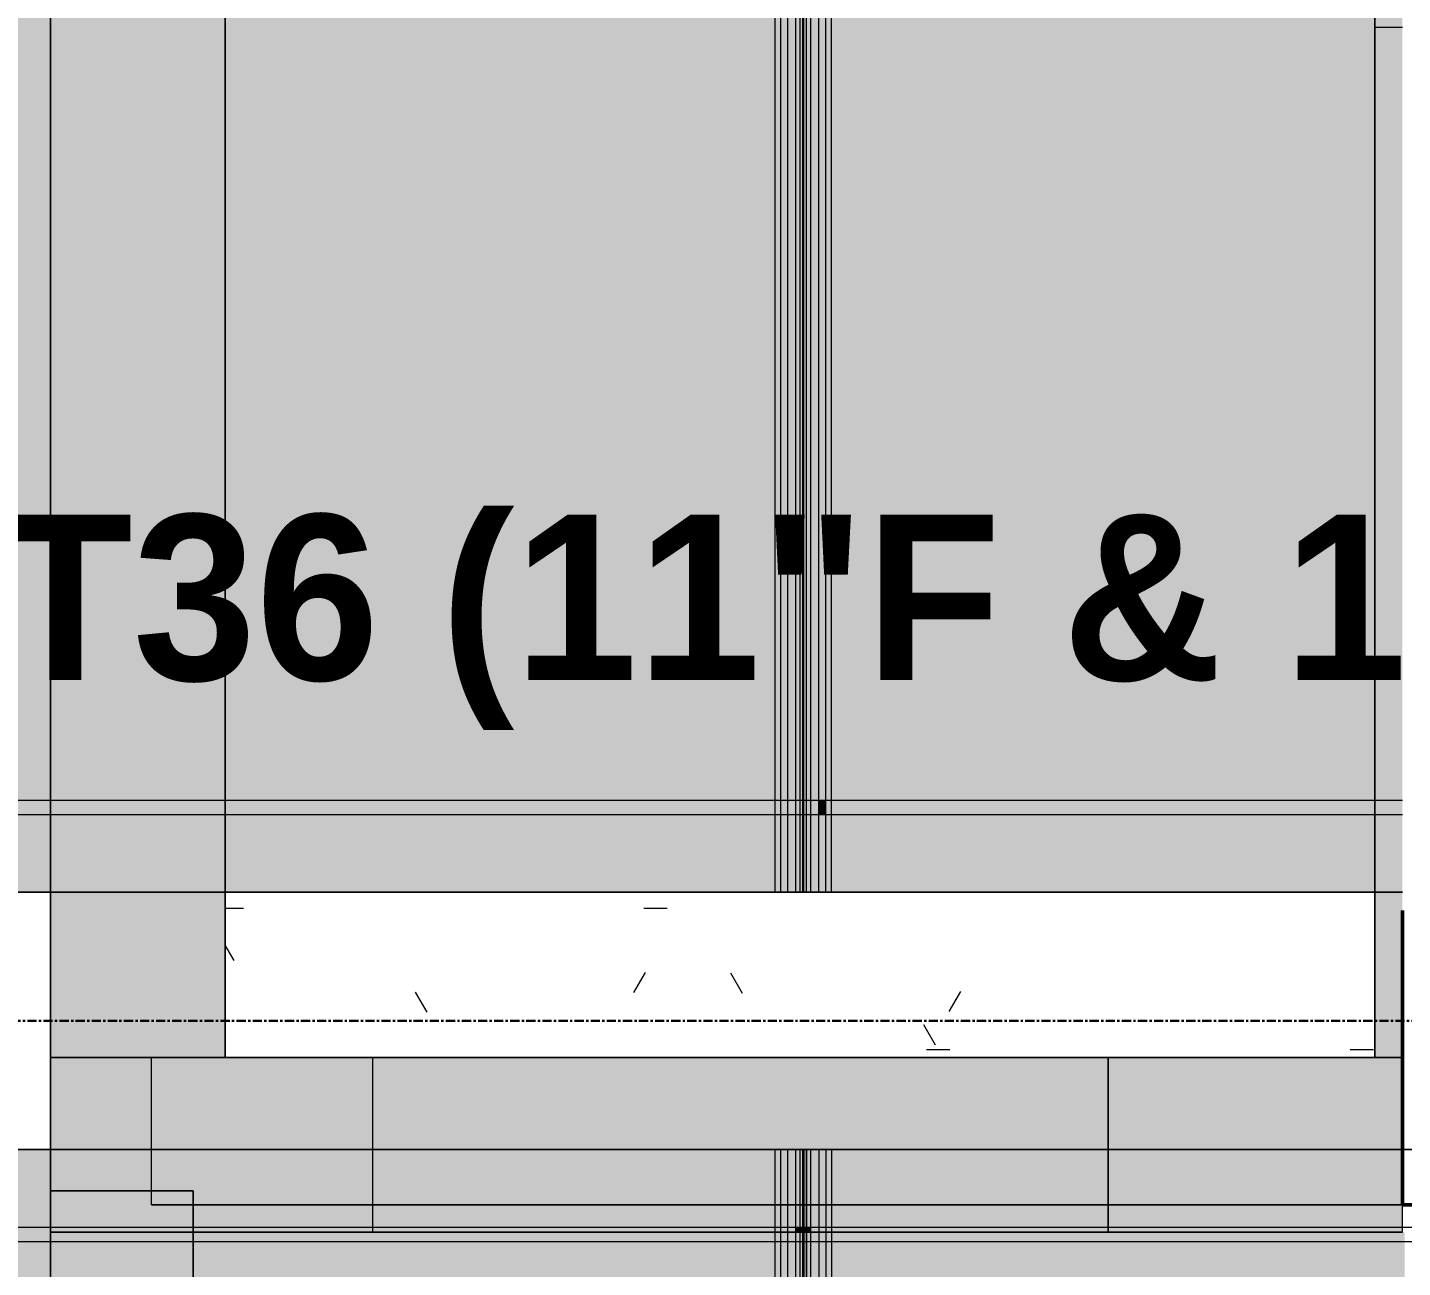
# Model space of a CAD drawing. Header units: inches. Extents: x -15746 to 650, y -81 to 12338.
# Drawn here: x -2715.1 to -2640.3, y 11833.8 to 11901.2 of the extents above; entities that cross this region are included whole.
import ezdxf

# ---------------------------------------------------------------- set-up
doc = ezdxf.new("R2010")
doc.units = ezdxf.units.IN
doc.header["$MEASUREMENT"] = 0
doc.linetypes.add('Grid Line 1_2_', pattern=[0.875, 0.5, -0.125, 0.125, -0.125])
for name, color, linetype, lineweight in [('A-WALL', 113, 'Continuous', 13), ('I-WALL', 2, 'Continuous', 13), ('S-BEAM', 12, 'Continuous', 9), ('S-BEAM-IDEN', 2, 'Continuous', 30), ('S-GRID', 1, 'Continuous', 9)]:
    doc.layers.add(name, color=color, linetype=linetype, lineweight=lineweight)
doc.styles.add('Century Gothic_B', font='', dxfattribs={"height": 9})
doc.styles.get('Century Gothic_B').set_extended_font_data('Century Gothic', bold=True)

# ---------------------------------------------------------------- blocks, each defined once
blk = doc.blocks.new('CTR - 1st Phase - Common Walls_rvt-1-FRAMING PLAN - 1ST FLOOR')
at = {"layer": 'I-WALL', "lineweight": 5, "transparency": 33554585}
for points in [[(-2706.074, 11835.977), (-2706.074, 11837.189), (-2708.324, 11837.189), (-2708.324, 11837.939), (-2713.824, 11837.939), (-2713.824, 11835.977), (-2706.209, 11835.977)], [(-2706.125, 11837.189), (-2706.074, 11837.189), (-2706.074, 11837.939), (-2708.324, 11837.939), (-2708.324, 11837.189)], [(-2706.229, 11835.689), (-2706.074, 11835.689), (-2706.074, 11835.977), (-2713.824, 11835.977), (-2713.824, 11835.689)], [(-2706.074, 11835.189), (-2706.074, 11835.689), (-2713.824, 11835.689), (-2713.824, 11835.189), (-2706.263, 11835.189)], [(-2710.474, 11717.614), (-2706.074, 11717.614), (-2706.074, 11835.189), (-2713.824, 11835.189), (-2713.824, 11717.614)]]:
    blk.add_hatch(color=8, dxfattribs=at).paths.add_polyline_path(points, flags=0)
at = {"layer": 'I-WALL', "color": 9}
for p, q in [((-2713.824, 11837.939), (-2713.824, 11835.189)), ((-2713.824, 11837.939), (-2708.324, 11837.939)), ((-2708.324, 11837.939), (-2706.074, 11837.939)), ((-2706.074, 11837.189), (-2706.074, 11837.939)), ((-2706.074, 11835.189), (-2706.074, 11837.189)), ((-2713.824, 11835.189), (-2713.824, 11725.364)), ((-2706.074, 11717.614), (-2706.074, 11835.189))]:
    blk.add_line(p, q, dxfattribs=at)
at = {"layer": 'I-WALL', "color": 253}
for p, q in [((-2713.824, 11835.977), (-2713.824, 11837.939)), ((-2708.324, 11837.939), (-2713.824, 11837.939)), ((-2706.074, 11837.939), (-2708.324, 11837.939)), ((-2706.074, 11837.939), (-2706.074, 11837.189)), ((-2706.074, 11837.189), (-2706.074, 11835.977)), ((-2713.824, 11835.689), (-2713.824, 11835.977)), ((-2706.074, 11835.977), (-2706.074, 11835.689)), ((-2713.824, 11835.189), (-2713.824, 11835.689)), ((-2713.824, 11725.364), (-2713.824, 11835.189)), ((-2706.074, 11835.689), (-2706.074, 11835.189)), ((-2706.074, 11835.189), (-2706.074, 11717.614))]:
    blk.add_line(p, q, dxfattribs=at)
blk = doc.blocks.new('CTR - 1st Phase -Stairs _ Elevators_rvt-1-FRAMING PLAN - 1ST FLOOR')
at = {"layer": 'I-WALL', "lineweight": 5, "transparency": 33554585}
for points in [[(-2713.824, 11859.189), (-2704.324, 11859.189), (-2704.324, 12081.064), (-2713.824, 12081.064), (-2713.824, 11945.087)], [(-2641.824, 11859.189), (-2640.324, 11859.189), (-2640.324, 12077.189), (-2641.824, 12077.189), (-2641.824, 11893.189)], [(-2713.824, 11858.402), (-2704.324, 11858.402), (-2704.324, 11859.189), (-2713.824, 11859.189), (-2713.824, 11858.976)], [(-2641.824, 11858.402), (-2640.324, 11858.402), (-2640.324, 11859.189), (-2641.824, 11859.189), (-2641.824, 11858.976)], [(-2704.324, 11854.189), (-2704.324, 11858.402), (-2713.824, 11858.402), (-2713.824, 11854.189)], [(-2641.824, 11845.189), (-2640.324, 11845.189), (-2640.324, 11858.402), (-2641.824, 11858.402), (-2641.824, 11853.189)], [(-2713.824, 11845.189), (-2704.324, 11845.189), (-2704.324, 11854.189), (-2713.824, 11854.189)], [(-2708.324, 11840.189), (-2708.324, 11845.189), (-2713.824, 11845.189), (-2713.824, 11840.189), (-2709.324, 11840.189)], [(-2672.865, 11840.189), (-2656.324, 11840.189), (-2656.324, 11845.189), (-2696.324, 11845.189), (-2696.324, 11840.189), (-2672.906, 11840.189)], [(-2672.49, 11837.189), (-2672.49, 11840.189), (-2673.323, 11840.189), (-2673.323, 11837.189), (-2672.865, 11837.189)], [(-2672.49, 11835.977), (-2672.49, 11837.189), (-2673.323, 11837.189), (-2673.323, 11835.977), (-2672.865, 11835.977)], [(-2672.865, 11835.689), (-2672.49, 11835.689), (-2672.49, 11835.977), (-2673.323, 11835.977), (-2673.323, 11835.689), (-2672.906, 11835.689)]]:
    blk.add_hatch(color=8, dxfattribs=at).paths.add_polyline_path(points, flags=0)
h = blk.add_hatch(color=8, dxfattribs=at)
h.paths.add_polyline_path([(-2640.324, 11840.189), (-2640.324, 11845.189), (-2656.324, 11845.189), (-2656.324, 11840.189), (-2641.824, 11840.189)], flags=0)
h.paths.add_polyline_path([(-2700.113, 11840.189), (-2696.324, 11840.189), (-2696.324, 11845.189), (-2708.324, 11845.189), (-2708.324, 11840.189), (-2704.324, 11840.189)], flags=0)
h = blk.add_hatch(color=8, dxfattribs=at)
h.paths.add_polyline_path([(-2696.324, 11835.689), (-2696.324, 11837.189), (-2706.074, 11837.189), (-2706.074, 11835.689), (-2704.324, 11835.689)], flags=0)
h.paths.add_polyline_path([(-2640.324, 11835.689), (-2640.324, 11837.189), (-2656.324, 11837.189), (-2656.324, 11835.689), (-2653.774, 11835.689)], flags=0)
h.paths.add_polyline_path([(-2708.324, 11837.939), (-2708.324, 11840.189), (-2713.824, 11840.189), (-2713.824, 11837.939), (-2711.574, 11837.939)], flags=0)
h = blk.add_hatch(color=8, dxfattribs=at)
h.paths.add_polyline_path([(-2653.797, 11837.189), (-2640.324, 11837.189), (-2640.324, 11840.189), (-2656.324, 11840.189), (-2656.324, 11837.189)], flags=0)
h.paths.add_polyline_path([(-2696.324, 11837.189), (-2696.324, 11840.189), (-2708.324, 11840.189), (-2708.324, 11837.939), (-2706.074, 11837.939), (-2706.074, 11837.189), (-2697.587, 11837.189)], flags=0)
h = blk.add_hatch(color=8, dxfattribs=at)
h.paths.add_polyline_path([(-2673.323, 11837.189), (-2673.323, 11840.189), (-2673.753, 11840.189), (-2673.753, 11837.189)], flags=0)
h.paths.add_polyline_path([(-2674.147, 11837.189), (-2674.147, 11840.189), (-2696.324, 11840.189), (-2696.324, 11837.189)], flags=0)
h.paths.add_polyline_path([(-2656.324, 11837.189), (-2656.324, 11840.189), (-2671.666, 11840.189), (-2671.666, 11837.189)], flags=0)
h.paths.add_polyline_path([(-2672.06, 11837.189), (-2672.06, 11840.189), (-2672.49, 11840.189), (-2672.49, 11837.189)], flags=0)
h = blk.add_hatch(color=8, dxfattribs=at)
h.paths.add_polyline_path([(-2671.666, 11837.189), (-2671.666, 11840.189), (-2672.06, 11840.189), (-2672.06, 11837.189)], flags=0)
h.paths.add_polyline_path([(-2674.147, 11837.189), (-2673.753, 11837.189), (-2673.753, 11840.189), (-2674.147, 11840.189), (-2674.147, 11837.939)], flags=0)
h = blk.add_hatch(color=8, dxfattribs=at)
h.paths.add_polyline_path([(-2696.324, 11835.977), (-2674.147, 11835.977), (-2674.147, 11837.189), (-2696.324, 11837.189)], flags=0)
h.paths.add_polyline_path([(-2673.753, 11835.977), (-2673.323, 11835.977), (-2673.323, 11837.189), (-2673.753, 11837.189)], flags=0)
h.paths.add_polyline_path([(-2656.324, 11835.977), (-2656.324, 11837.189), (-2671.666, 11837.189), (-2671.666, 11835.977)], flags=0)
h.paths.add_polyline_path([(-2672.06, 11835.977), (-2672.06, 11837.189), (-2672.49, 11837.189), (-2672.49, 11835.977)], flags=0)
h = blk.add_hatch(color=8, dxfattribs=at)
h.paths.add_polyline_path([(-2671.666, 11835.977), (-2671.666, 11837.189), (-2672.06, 11837.189), (-2672.06, 11835.977)], flags=0)
h.paths.add_polyline_path([(-2673.753, 11835.977), (-2673.753, 11837.189), (-2674.147, 11837.189), (-2674.147, 11835.977)], flags=0)
h = blk.add_hatch(color=8, dxfattribs=at)
h.paths.add_polyline_path([(-2673.753, 11835.689), (-2673.323, 11835.689), (-2673.323, 11835.977), (-2673.753, 11835.977)], flags=0)
h.paths.add_polyline_path([(-2674.147, 11835.689), (-2674.147, 11835.977), (-2696.324, 11835.977), (-2696.324, 11835.689)], flags=0)
h.paths.add_polyline_path([(-2656.324, 11835.689), (-2656.324, 11835.977), (-2671.666, 11835.977), (-2671.666, 11835.689)], flags=0)
h.paths.add_polyline_path([(-2672.49, 11835.689), (-2672.06, 11835.689), (-2672.06, 11835.977), (-2672.49, 11835.977)], flags=0)
h = blk.add_hatch(color=8, dxfattribs=at)
h.paths.add_polyline_path([(-2671.666, 11835.689), (-2671.666, 11835.977), (-2672.06, 11835.977), (-2672.06, 11835.689)], flags=0)
h.paths.add_polyline_path([(-2673.753, 11835.689), (-2673.753, 11835.977), (-2674.147, 11835.977), (-2674.147, 11835.689)], flags=0)
at = {"layer": 'A-WALL', "color": 9}
for p, q in [((-2640.324, 11845.189), (-2708.324, 11845.189)), ((-2708.324, 11845.189), (-2640.324, 11845.189)), ((-2708.324, 11840.189), (-2708.324, 11845.189)), ((-2708.324, 11840.189), (-2708.324, 11845.189)), ((-2708.324, 11837.189), (-2708.324, 11840.189)), ((-2708.324, 11837.189), (-2708.324, 11840.189)), ((-2674.147, 11837.189), (-2708.324, 11837.189)), ((-2708.324, 11837.189), (-2674.147, 11837.189)), ((-2674.147, 11837.189), (-2673.753, 11837.189)), ((-2673.323, 11837.189), (-2673.753, 11837.189)), ((-2673.753, 11837.189), (-2673.323, 11837.189)), ((-2672.948, 11837.189), (-2673.323, 11837.189)), ((-2673.323, 11837.189), (-2672.948, 11837.189)), ((-2672.49, 11837.189), (-2672.865, 11837.189)), ((-2672.865, 11837.189), (-2672.49, 11837.189)), ((-2672.06, 11837.189), (-2672.49, 11837.189)), ((-2672.49, 11837.189), (-2672.06, 11837.189)), ((-2672.06, 11837.189), (-2671.666, 11837.189)), ((-2640.324, 11837.189), (-2671.666, 11837.189)), ((-2671.666, 11837.189), (-2640.324, 11837.189))]:
    blk.add_line(p, q, dxfattribs=at)
at = {"layer": 'A-WALL', "color": 254}
for p, q in [((-2673.753, 11837.189), (-2674.147, 11837.189)), ((-2671.666, 11837.189), (-2672.06, 11837.189))]:
    blk.add_line(p, q, dxfattribs=at)
at = {"layer": 'I-WALL', "color": 9}
for p, q in [((-2713.824, 12077.189), (-2713.824, 11859.189)), ((-2704.324, 11859.189), (-2704.324, 12077.189)), ((-2641.824, 11901.189), (-2641.824, 11859.189)), ((-2713.824, 11859.189), (-2713.824, 11854.189)), ((-2704.324, 11854.189), (-2704.324, 11859.189)), ((-2641.824, 11859.189), (-2641.824, 11858.402)), ((-2641.824, 11858.402), (-2641.824, 11854.189)), ((-2713.824, 11854.189), (-2713.824, 11845.189)), ((-2704.324, 11845.189), (-2704.324, 11854.189)), ((-2641.824, 11854.189), (-2641.824, 11845.189)), ((-2713.824, 11840.189), (-2713.824, 11845.189)), ((-2696.324, 11845.189), (-2704.324, 11845.189)), ((-2656.324, 11845.189), (-2696.324, 11845.189)), ((-2696.324, 11845.189), (-2696.324, 11840.189)), ((-2640.324, 11845.189), (-2656.324, 11845.189)), ((-2656.324, 11840.189), (-2656.324, 11845.189)), ((-2640.324, 11840.189), (-2640.324, 11845.189)), ((-2713.824, 11835.689), (-2713.824, 11840.189)), ((-2696.324, 11840.189), (-2696.324, 11837.189)), ((-2656.324, 11837.189), (-2656.324, 11840.189)), ((-2640.324, 11837.189), (-2640.324, 11840.189)), ((-2696.324, 11837.189), (-2696.324, 11835.689)), ((-2656.324, 11835.689), (-2656.324, 11837.189)), ((-2713.824, 11835.689), (-2696.324, 11835.689)), ((-2696.324, 11835.689), (-2674.147, 11835.689)), ((-2673.753, 11835.689), (-2674.147, 11835.689)), ((-2674.147, 11835.689), (-2673.753, 11835.689)), ((-2673.753, 11835.689), (-2673.323, 11835.689)), ((-2672.948, 11835.689), (-2673.323, 11835.689)), ((-2673.323, 11835.689), (-2672.948, 11835.689)), ((-2672.49, 11835.689), (-2672.865, 11835.689)), ((-2672.865, 11835.689), (-2672.49, 11835.689)), ((-2672.49, 11835.689), (-2672.06, 11835.689)), ((-2671.666, 11835.689), (-2672.06, 11835.689)), ((-2672.06, 11835.689), (-2671.666, 11835.689)), ((-2671.666, 11835.689), (-2656.324, 11835.689)), ((-2656.324, 11835.689), (-2640.324, 11835.689))]:
    blk.add_line(p, q, dxfattribs=at)
at = {"layer": 'I-WALL', "color": 253}
for p, q in [((-2713.824, 11859.189), (-2713.824, 12077.189)), ((-2704.324, 12077.189), (-2704.324, 11859.189)), ((-2641.824, 11859.189), (-2641.824, 12077.189)), ((-2641.824, 11859.189), (-2641.824, 12077.189)), ((-2641.824, 12077.189), (-2641.824, 11859.189)), ((-2640.324, 11901.189), (-2641.824, 11901.189)), ((-2713.824, 11858.402), (-2713.824, 11859.189)), ((-2704.324, 11859.189), (-2704.324, 11858.402)), ((-2641.824, 11858.402), (-2641.824, 11859.189)), ((-2641.824, 11858.402), (-2641.824, 11859.189)), ((-2641.824, 11859.189), (-2641.824, 11858.402)), ((-2713.824, 11854.189), (-2713.824, 11858.402)), ((-2704.324, 11858.402), (-2704.324, 11854.189)), ((-2641.824, 11854.189), (-2641.824, 11858.402)), ((-2641.824, 11854.189), (-2641.824, 11858.402)), ((-2641.824, 11858.402), (-2641.824, 11854.189)), ((-2713.824, 11845.189), (-2713.824, 11854.189)), ((-2704.324, 11854.189), (-2704.324, 11845.189)), ((-2641.824, 11845.189), (-2641.824, 11854.189)), ((-2641.824, 11845.189), (-2641.824, 11854.189)), ((-2641.824, 11854.189), (-2641.824, 11845.189)), ((-2711.574, 11845.189), (-2713.824, 11845.189)), ((-2713.824, 11845.189), (-2708.324, 11845.189)), ((-2713.824, 11845.189), (-2713.824, 11840.189)), ((-2708.324, 11845.189), (-2711.574, 11845.189)), ((-2704.324, 11845.189), (-2708.324, 11845.189)), ((-2708.324, 11845.189), (-2704.324, 11845.189)), ((-2704.324, 11845.189), (-2641.824, 11845.189)), ((-2696.324, 11845.189), (-2696.324, 11840.189)), ((-2656.324, 11845.189), (-2656.324, 11840.189)), ((-2641.824, 11845.189), (-2640.324, 11845.189)), ((-2641.824, 11845.189), (-2640.324, 11845.189)), ((-2640.324, 11845.189), (-2641.824, 11845.189)), ((-2641.824, 11845.189), (-2640.324, 11845.189)), ((-2640.324, 11845.189), (-2641.824, 11845.189)), ((-2713.824, 11840.189), (-2713.824, 11837.939)), ((-2696.324, 11840.189), (-2696.324, 11837.189)), ((-2656.324, 11840.189), (-2656.324, 11837.189)), ((-2713.824, 11837.939), (-2713.824, 11835.977)), ((-2696.324, 11837.189), (-2696.324, 11835.689)), ((-2656.324, 11837.189), (-2656.324, 11835.689)), ((-2640.324, 11835.977), (-2640.324, 11837.189)), ((-2713.824, 11835.977), (-2713.824, 11835.689)), ((-2640.324, 11835.689), (-2640.324, 11835.977)), ((-2706.074, 11835.689), (-2713.824, 11835.689)), ((-2696.324, 11835.689), (-2706.074, 11835.689)), ((-2674.147, 11835.689), (-2696.324, 11835.689)), ((-2673.323, 11835.689), (-2673.753, 11835.689)), ((-2672.06, 11835.689), (-2672.49, 11835.689)), ((-2656.324, 11835.689), (-2671.666, 11835.689)), ((-2640.324, 11835.689), (-2656.324, 11835.689))]:
    blk.add_line(p, q, dxfattribs=at)
blk = doc.blocks.new('034100 - Precast Structural Concrete - Inverted Tee - IT 24IT36 _11_F _ 11_B SHELF_-1872103-FRAMING PLAN - 1ST FLOOR')
at = {"layer": 'S-BEAM'}
h = blk.add_hatch(dxfattribs=at)
h.set_pattern_fill('FP_6', color=256, style=0, pattern_type=2)
h.set_pattern_definition([(180, (-2663.699, 11847.189), (-30.72, -7.68), [1.267, -21.773, 1.267, -21.773, -122.88]), (180, (-2663.699, 11847.189), (-30.72, -7.68), [-46.08, 1.267, -44.813, 1.267, -21.773, -53.76]), (180, (-2663.699, 11847.189), (-30.72, -7.68), [-115.2, 1.267, -14.093, 1.267, -37.133]), (300, (-2675.219, 11843.349), (22.011075, -22.7643004), [1.267, -21.773, 1.267, -21.773, -122.88]), (300, (-2675.219, 11843.349), (22.011075, -22.7643004), [-46.08, 1.267, -44.813, 1.267, -21.773, -53.76]), (300, (-2675.219, 11843.349), (22.011075, -22.7643004), [-115.2, 1.267, -14.093, 1.267, -37.133]), (60, (-2679.059, 11827.989), (8.708925, 30.4443004), [1.267, -21.773, 1.267, -21.773, -122.88]), (60, (-2679.059, 11827.989), (8.708925, 30.4443004), [-46.08, 1.267, -44.813, 1.267, -21.773, -53.76]), (60, (-2679.059, 11827.989), (8.708925, 30.4443004), [-115.2, 1.267, -14.093, 1.267, -37.133])])
h.paths.add_polyline_path([(57.048, 7), (50.124, 7), (50.124, -7), (155.624, -7), (155.624, 7), (57.089, 7)], flags=0)
h.paths.add_polyline_path([(-144.876, 7), (-155.376, 7), (-155.376, -7), (-144.876, -7), (-144.876, 2)], flags=0)
h.paths.add_polyline_path([(-9.925, 2), (-21.876, 2), (-21.876, -7), (40.624, -7), (40.624, 2), (-7.376, 2)], flags=0)
h.paths.add_polyline_path([(-134.855, 2), (-135.376, 2), (-135.376, -11.213), (-31.376, -11.213), (-31.376, 2), (-134.022, 2)], flags=0)
for p, q in [((163.5, 12), (-163.484, 12)), ((163.5, 12), (-163.484, 12)), ((163.5, 11.213), (-163.484, 11.213)), ((-23.376, 7), (-143.376, 7)), ((-37.435, 7), (-23.376, 7)), ((-23.376, 7), (7.967, 7)), ((155.624, 7), (-23.376, 7)), ((7.967, 7), (8.361, 7)), ((8.361, 7), (8.79, 7)), ((8.79, 7), (9.166, 7)), ((9.248, 7), (9.624, 7)), ((9.624, 7), (10.053, 7)), ((10.053, 7), (10.447, 7)), ((10.447, 7), (55.849, 7)), ((155.629, -7), (-23.376, -7)), ((7.967, -7), (-23.376, -7)), ((8.361, -7), (7.967, -7)), ((9.166, -7), (8.361, -7)), ((9.624, -7), (9.248, -7)), ((10.053, -7), (9.624, -7)), ((10.447, -7), (10.053, -7)), ((55.849, -7), (10.447, -7)), ((163.5, -11.213), (-23.376, -11.213)), ((163.5, -12), (-23.376, -12)), ((163.5, -12), (-23.376, -12))]:
    blk.add_line(p, q, dxfattribs=at)
blk = doc.blocks.new('034100 - Precast Structural Concrete - Solid Plank - 12_-V23-FRAMING PLAN - 1ST FLOOR')
at = {"layer": 'S-BEAM', "transparency": 33554483}
for points in [[(222, 23.9), (222, 23.941), (136.102, 23.9)], [(227, 23.9), (227, 23.941), (222.787, 23.9)], [(222, 23.524), (222, 23.9), (4, 23.9), (4, 23.524), (136.102, 23.524)], [(227, 23.9), (222, 23.9), (222, 23.524), (227, 23.524)], [(222, 23.094), (4, 23.094), (4, 22.701), (222, 22.701)], [(227, 23.094), (222, 23.094), (222, 22.701), (227, 22.701)]]:
    blk.add_hatch(color=256, dxfattribs=at).paths.add_polyline_path(points, flags=0)
h = blk.add_hatch(color=256, dxfattribs=at)
h.paths.add_polyline_path([(222, -23.524), (222, -23.094), (4, -23.094), (4, -23.524), (136.102, -23.524)], flags=0)
h.paths.add_polyline_path([(222, 23.094), (222, 23.524), (4, 23.524), (4, 23.094), (136.102, 23.094)], flags=0)
h.paths.add_polyline_path([(222, -22.701), (222, -16.976), (4, -16.976), (4, -22.701), (136.102, -22.701)], flags=0)
h.paths.add_polyline_path([(222, 22.701), (4, 22.701), (4, -7.476), (222, -7.476)], flags=0)
h = blk.add_hatch(color=256, dxfattribs=at)
h.paths.add_polyline_path([(227, -22.701), (227, -16.976), (222, -16.976), (222, -22.701), (222.787, -22.701)], flags=0)
h.paths.add_polyline_path([(227, 23.094), (227, 23.524), (222, 23.524), (222, 23.094), (222.787, 23.094)], flags=0)
h.paths.add_polyline_path([(227, -23.524), (227, -23.094), (222, -23.094), (222, -23.524), (222.787, -23.524)], flags=0)
h.paths.add_polyline_path([(227, 22.701), (222, 22.701), (222, -7.476), (227, -7.476)], flags=0)
at = {"layer": 'S-BEAM'}
for p, q in [((4, 23.941), (222, 23.941)), ((222, 23.941), (227, 23.941)), ((227, 23.9), (227, 23.941)), ((4, 23.9), (222, 23.9)), ((4, 23.764), (222, 23.764)), ((4, 23.764), (222, 23.764)), ((4, 23.524), (222, 23.524)), ((222, 23.9), (227, 23.9)), ((222, 23.764), (227, 23.764)), ((222, 23.764), (227, 23.764)), ((222, 23.524), (227, 23.524)), ((227, 23.524), (227, 23.9)), ((227, 23.9), (227, 23.764)), ((227, 23.764), (227, 23.524)), ((227, -23.524), (227, 23.524)), ((227, 23.524), (227, 22.701)), ((4, 23.094), (222, 23.094)), ((4, 23.094), (222, 23.094)), ((4, 22.701), (222, 22.701)), ((222, 23.094), (227, 23.094)), ((222, 23.094), (227, 23.094)), ((222, 22.701), (227, 22.701)), ((227, 22.701), (227, 23.094)), ((227, 23.094), (227, 22.701)), ((227, 22.701), (227, 22.402)), ((4, 22.402), (222, 22.402)), ((222, 22.402), (227, 22.402)), ((227, 22.402), (227, -22.402))]:
    blk.add_line(p, q, dxfattribs=at)
blk = doc.blocks.new('034100 - Precast Structural Concrete - Solid Plank - 12_-V59-FRAMING PLAN - 1ST FLOOR')
at = {"layer": 'S-BEAM', "transparency": 33554483}
h = blk.add_hatch(color=256, dxfattribs=at)
h.paths.add_polyline_path([(298, -13.626), (298, 22.701), (293, 22.701), (293, -13.626), (293.787, -13.626)], flags=0)
h.paths.add_polyline_path([(298, -22.701), (298, -22.126), (293, -22.126), (293, -22.701), (293.787, -22.701)], flags=0)
h.paths.add_polyline_path([(298, 23.524), (293, 23.524), (293, 23.094), (298, 23.094)], flags=0)
h.paths.add_polyline_path([(298, -23.094), (293, -23.094), (293, -23.524), (298, -23.524)], flags=0)
h.paths.add_polyline_path([(5, -9.226), (5, 22.701), (4.5, 22.701), (4.5, -9.226)], flags=0)
h.paths.add_polyline_path([(5, 23.524), (4.5, 23.524), (4.5, 23.094), (5, 23.094)], flags=0)
h.paths.add_polyline_path([(5, -17.476), (5, -16.976), (0, -16.976), (0, -22.701), (5, -22.701)], flags=0)
h.paths.add_polyline_path([(5, -23.094), (0, -23.094), (0, -23.524), (5, -23.524)], flags=0)
h = blk.add_hatch(color=256, dxfattribs=at)
h.paths.add_polyline_path([(298, 23.524), (298, 23.9), (293, 23.9), (293, 23.524), (293.787, 23.524)], flags=0)
h.paths.add_polyline_path([(5, 23.524), (5, 23.9), (4.5, 23.9), (4.5, 23.524)], flags=0)
h = blk.add_hatch(color=256, dxfattribs=at)
h.paths.add_polyline_path([(293, 23.9), (217.575, 23.9), (217.575, 23.524), (293, 23.524)], flags=0)
h.paths.add_polyline_path([(209.825, 23.524), (209.825, 23.9), (5, 23.9), (5, 23.524), (67.324, 23.524)], flags=0)
h = blk.add_hatch(color=256, dxfattribs=at)
h.paths.add_polyline_path([(293, -23.094), (217.575, -23.094), (217.575, -23.524), (293, -23.524)], flags=0)
h.paths.add_polyline_path([(293, -22.701), (293, -22.126), (217.575, -22.126), (217.575, -22.701), (239.545, -22.701)], flags=0)
h.paths.add_polyline_path([(293, -13.626), (293, 22.701), (217.575, 22.701), (217.575, -13.626), (239.545, -13.626)], flags=0)
h.paths.add_polyline_path([(293, 23.524), (217.575, 23.524), (217.575, 23.094), (293, 23.094)], flags=0)
h.paths.add_polyline_path([(209.825, 22.701), (5, 22.701), (5, -9.226), (122.575, -9.226), (122.575, -22.701), (209.825, -22.701), (209.825, -9.226)], flags=0)
h.paths.add_polyline_path([(209.825, 23.094), (209.825, 23.524), (5, 23.524), (5, 23.094), (114.825, 23.094)], flags=0)
h.paths.add_polyline_path([(209.825, -23.094), (122.575, -23.094), (122.575, -23.524), (209.825, -23.524)], flags=0)
h.paths.add_polyline_path([(114.825, -22.126), (114.825, -16.976), (5, -16.976), (5, -22.701), (114.825, -22.701)], flags=0)
h.paths.add_polyline_path([(114.825, -23.094), (5, -23.094), (5, -23.524), (114.825, -23.524)], flags=0)
h = blk.add_hatch(color=256, dxfattribs=at)
h.paths.add_polyline_path([(298, 22.701), (298, 23.094), (293, 23.094), (293, 22.701), (293.787, 22.701)], flags=0)
h.paths.add_polyline_path([(5, 23.094), (4.5, 23.094), (4.5, 22.701), (5, 22.701)], flags=0)
h = blk.add_hatch(color=256, dxfattribs=at)
h.paths.add_polyline_path([(293, 23.094), (217.575, 23.094), (217.575, 22.701), (293, 22.701)], flags=0)
h.paths.add_polyline_path([(209.825, 23.094), (5, 23.094), (5, 22.701), (209.825, 22.701)], flags=0)
at = {"layer": 'S-BEAM'}
for p, q in [((0, 23.941), (0, 23.9)), ((0, 23.941), (5, 23.941)), ((5, 23.941), (293, 23.941)), ((0, 23.764), (0, 23.9)), ((0, 23.9), (0, 23.524)), ((0, 23.9), (5, 23.9)), ((0, 23.524), (0, 23.764)), ((0, 23.764), (5, 23.764)), ((0, 23.764), (5, 23.764)), ((0, 22.701), (0, 23.524)), ((0, 23.524), (0, -23.524)), ((0, 23.524), (5, 23.524)), ((5, 23.9), (293, 23.9)), ((5, 23.764), (293, 23.764)), ((5, 23.764), (293, 23.764)), ((5, 23.524), (293, 23.524)), ((0, 22.701), (0, 23.094)), ((0, 23.094), (0, 22.701)), ((0, 23.094), (5, 23.094)), ((0, 23.094), (3, 23.094)), ((0, 22.402), (0, 22.701)), ((0, 22.701), (5, 22.701)), ((3, 23.094), (5, 23.094)), ((5, 23.094), (293, 23.094)), ((5, 23.094), (293, 23.094)), ((5, 22.701), (293, 22.701)), ((0, -11.476), (0, 22.402)), ((0, 22.402), (3, 22.402)), ((3, 22.402), (5, 22.402)), ((5, 22.402), (293, 22.402)), ((0, -22.402), (0, -11.476))]:
    blk.add_line(p, q, dxfattribs=at)
blk = doc.blocks.new('034100 - Precast Structural Concrete - Solid Plank - 12_-V60-FRAMING PLAN - 1ST FLOOR')
at = {"layer": 'S-BEAM', "transparency": 33554483}
h = blk.add_hatch(color=256, dxfattribs=at)
h.paths.add_polyline_path([(298, 22.701), (293, 22.701), (293, -22.701), (298, -22.701)], flags=0)
h.paths.add_polyline_path([(298, -23.094), (293, -23.094), (293, -23.524), (298, -23.524)], flags=0)
h.paths.add_polyline_path([(298, 23.094), (298, 23.524), (293, 23.524), (293, 23.094), (293.787, 23.094)], flags=0)
h.paths.add_polyline_path([(5, -22.701), (5, 8.767), (4.5, 8.767), (4.5, -22.701)], flags=0)
h.paths.add_polyline_path([(5, -23.094), (4.5, -23.094), (4.5, -23.524), (5, -23.524)], flags=0)
h.paths.add_polyline_path([(5, 16.517), (5, 22.701), (4.5, 22.701), (4.5, 16.517)], flags=0)
h.paths.add_polyline_path([(5, 23.094), (5, 23.524), (4.5, 23.524), (4.5, 23.094)], flags=0)
h = blk.add_hatch(color=256, dxfattribs=at)
h.paths.add_polyline_path([(293, -23.094), (217.575, -23.094), (217.575, -23.524), (293, -23.524)], flags=0)
h.paths.add_polyline_path([(293, -22.701), (293, 22.701), (199.575, 22.701), (199.575, 5.617), (217.575, 5.617), (217.575, -22.701), (239.545, -22.701)], flags=0)
h.paths.add_polyline_path([(293, 23.094), (293, 23.524), (199.575, 23.524), (199.575, 23.094), (239.545, 23.094)], flags=0)
h.paths.add_polyline_path([(209.825, -2.133), (191.825, -2.133), (191.825, 22.701), (122.575, 22.701), (122.575, 8.767), (5, 8.767), (5, -22.701), (209.825, -22.701), (209.825, -21.758)], flags=0)
h.paths.add_polyline_path([(209.825, -23.524), (209.825, -23.094), (5, -23.094), (5, -23.524), (199.575, -23.524)], flags=0)
h.paths.add_polyline_path([(191.825, 23.094), (191.825, 23.524), (122.575, 23.524), (122.575, 23.094), (171.691, 23.094)], flags=0)
h.paths.add_polyline_path([(114.825, 23.524), (5, 23.524), (5, 23.094), (114.825, 23.094)], flags=0)
h.paths.add_polyline_path([(114.825, 16.517), (114.825, 22.701), (5, 22.701), (5, 16.517), (67.324, 16.517)], flags=0)
h = blk.add_hatch(color=256, dxfattribs=at)
h.paths.add_polyline_path([(298, -22.701), (293, -22.701), (293, -23.094), (298, -23.094)], flags=0)
h.paths.add_polyline_path([(5, -22.701), (4.5, -22.701), (4.5, -23.094), (5, -23.094)], flags=0)
h = blk.add_hatch(color=256, dxfattribs=at)
h.paths.add_polyline_path([(293, -22.701), (217.575, -22.701), (217.575, -23.094), (293, -23.094)], flags=0)
h.paths.add_polyline_path([(209.825, -22.701), (5, -22.701), (5, -23.094), (209.825, -23.094)], flags=0)
h = blk.add_hatch(color=256, dxfattribs=at)
h.paths.add_polyline_path([(298, -23.9), (298, -23.524), (293, -23.524), (293, -23.9), (293.787, -23.9)], flags=0)
h.paths.add_polyline_path([(5, -23.9), (5, -23.524), (4.5, -23.524), (4.5, -23.9)], flags=0)
h = blk.add_hatch(color=256, dxfattribs=at)
h.paths.add_polyline_path([(293, -23.524), (217.575, -23.524), (217.575, -23.9), (293, -23.9)], flags=0)
h.paths.add_polyline_path([(209.825, -23.524), (5, -23.524), (5, -23.9), (209.825, -23.9)], flags=0)
at = {"layer": 'S-BEAM'}
for p, q in [((0, 23.524), (0, 8.642)), ((0, -22.402), (0, 8.642)), ((0, 8.642), (0, -23.524)), ((0, -22.701), (0, -22.402)), ((0, -22.402), (3, -22.402)), ((3, -22.402), (5, -22.402)), ((5, -22.402), (293, -22.402)), ((0, -23.524), (0, -22.701)), ((0, -22.701), (0, -23.094)), ((0, -23.094), (0, -22.701)), ((0, -22.701), (5, -22.701)), ((0, -23.094), (3, -23.094)), ((0, -23.094), (5, -23.094)), ((3, -23.094), (5, -23.094)), ((5, -22.701), (293, -22.701)), ((5, -23.094), (293, -23.094)), ((5, -23.094), (293, -23.094)), ((0, -23.524), (0, -23.9)), ((0, -23.764), (0, -23.524)), ((5, -23.524), (0, -23.524)), ((0, -23.9), (0, -23.764)), ((5, -23.764), (0, -23.764)), ((0, -23.764), (5, -23.764)), ((0, -23.9), (0, -23.941)), ((0, -23.9), (5, -23.9)), ((293, -23.524), (5, -23.524)), ((293, -23.764), (5, -23.764)), ((5, -23.764), (293, -23.764)), ((5, -23.9), (293, -23.9)), ((0, -23.941), (5, -23.941)), ((5, -23.941), (293, -23.941))]:
    blk.add_line(p, q, dxfattribs=at)
blk = doc.blocks.new('034100 - Precast Structural Concrete - Solid Plank - 12_-1872822-FRAMING PLAN - 1ST FLOOR')
at = {"layer": 'S-BEAM', "transparency": 33554483}
for points in [[(0, 23.941), (0, 23.9), (4.213, 23.941)], [(5, 23.941), (5, 23.9), (90.898, 23.941)], [(0, 23.9), (0, 23.524), (5, 23.524), (5, 23.9), (4.213, 23.9)], [(5, 23.9), (5, 23.524), (223, 23.524), (223, 23.9), (90.898, 23.9)], [(0, 22.701), (4.213, 22.701), (4.213, 23.094), (0, 23.094)], [(4.213, 22.701), (5, 22.701), (5, 23.094), (4.213, 23.094)], [(5, 22.701), (223, 22.701), (223, 23.094), (5, 23.094)]]:
    blk.add_hatch(color=256, dxfattribs=at).paths.add_polyline_path(points, flags=0)
h = blk.add_hatch(color=256, dxfattribs=at)
h.paths.add_polyline_path([(0, -7.142), (4.213, -7.142), (4.213, 22.701), (0, 22.701), (0, 4.809)], flags=0)
h.paths.add_polyline_path([(0, 23.524), (0, 23.094), (4.213, 23.094), (4.213, 23.524)], flags=0)
h = blk.add_hatch(color=256, dxfattribs=at)
h.paths.add_polyline_path([(4.213, 23.524), (4.213, 23.094), (5, 23.094), (5, 23.524), (4.787, 23.524)], flags=0)
h.paths.add_polyline_path([(4.213, 4.809), (4.213, -7.142), (5, -7.142), (5, 22.701), (4.213, 22.701)], flags=0)
h = blk.add_hatch(color=256, dxfattribs=at)
h.paths.add_polyline_path([(5, 23.094), (223, 23.094), (223, 23.524), (5, 23.524)], flags=0)
h.paths.add_polyline_path([(5, 22.701), (5, -7.142), (223, -7.142), (223, 22.701), (39, 22.701)], flags=0)
at = {"layer": 'S-BEAM'}
for p, q in [((0, 23.941), (0, 23.9)), ((0, 23.941), (5, 23.941)), ((5, 23.941), (223, 23.941)), ((0, 23.764), (0, 23.9)), ((0, 23.9), (0, 23.524)), ((0, 23.9), (5, 23.9)), ((0, 22.701), (0, 23.764)), ((0, 23.764), (5, 23.764)), ((0, 23.764), (5, 23.764)), ((0, 23.524), (0, -8.642)), ((0, 23.524), (5, 23.524)), ((5, 23.9), (223, 23.9)), ((5, 23.764), (223, 23.764)), ((5, 23.764), (223, 23.764)), ((5, 23.524), (223, 23.524)), ((0, 22.701), (0, 23.094)), ((0, 23.094), (0, 22.701)), ((0, 23.094), (4.213, 23.094)), ((0, 23.094), (4.213, 23.094)), ((0, 22.402), (0, 22.701)), ((0, 22.701), (4.213, 22.701)), ((4.213, 23.094), (5, 23.094)), ((4.213, 23.094), (5, 23.094)), ((4.213, 22.701), (5, 22.701)), ((5, 23.094), (223, 23.094)), ((5, 23.094), (223, 23.094)), ((5, 22.701), (223, 22.701)), ((0, -8.642), (0, 22.402)), ((0, 22.402), (4.213, 22.402)), ((4.213, 22.402), (5, 22.402)), ((5, 22.402), (223, 22.402))]:
    blk.add_line(p, q, dxfattribs=at)

msp = doc.modelspace()

# ---------------------------------------------------------------- linework, layer by layer
at = {"layer": 'A-WALL', "lineweight": 50}
for p, q in [((-2640.32374, 11837.1894), (-2640.32374, 11853.1894)), ((-2520.32374, 11837.1894), (-2640.32374, 11837.1894))]:
    msp.add_line(p, q, dxfattribs=at)
at = {"layer": 'S-GRID', "linetype": 'Grid Line 1_2_', "lineweight": 30}
msp.add_line((-1814.20638, 11847.1894), (-4076.95, 11847.1894), dxfattribs=at)

# ---------------------------------------------------------------- block references
at = {"lineweight": 5}
for name in ['CTR - 1st Phase -Stairs _ Elevators_rvt-1-FRAMING PLAN - 1ST FLOOR', 'CTR - 1st Phase - Common Walls_rvt-1-FRAMING PLAN - 1ST FLOOR']:
    msp.add_blockref(name, (0, 0), dxfattribs=at)
at = {"layer": 'S-BEAM'}
for name, p, rotation in [('034100 - Precast Structural Concrete - Solid Plank - 12_-V23-FRAMING PLAN - 1ST FLOOR', (-2696.84736, 12081.1894), 270.0000000000003), ('034100 - Precast Structural Concrete - Solid Plank - 12_-1872822-FRAMING PLAN - 1ST FLOOR', (-2648.96547, 11854.1894), 90.00000000000053), ('034100 - Precast Structural Concrete - Inverted Tee - IT 24IT36 _11_F _ 11_B SHELF_-1872103-FRAMING PLAN - 1ST FLOOR', (-2663.69943, 11847.1894), 180), ('034100 - Precast Structural Concrete - Solid Plank - 12_-V59-FRAMING PLAN - 1ST FLOOR', (-2696.84736, 11840.1894), 270.0000000000009), ('034100 - Precast Structural Concrete - Solid Plank - 12_-V60-FRAMING PLAN - 1ST FLOOR', (-2648.96547, 11840.1894), 270.0000000000009)]:
    msp.add_blockref(name, p, dxfattribs=dict(at, rotation=rotation))

# ---------------------------------------------------------------- texts
at = {"layer": 'S-BEAM-IDEN', "lineweight": 9, "insert": (-2747.46716, 11874.70738), "char_height": 9, "width": 203.01, "attachment_point": 1, "style": 'Century Gothic_B'}
msp.add_mtext('IT 24IT36 (11"F & 11"B SHELF)', dxfattribs=at)

doc.saveas('drawing.dxf')
